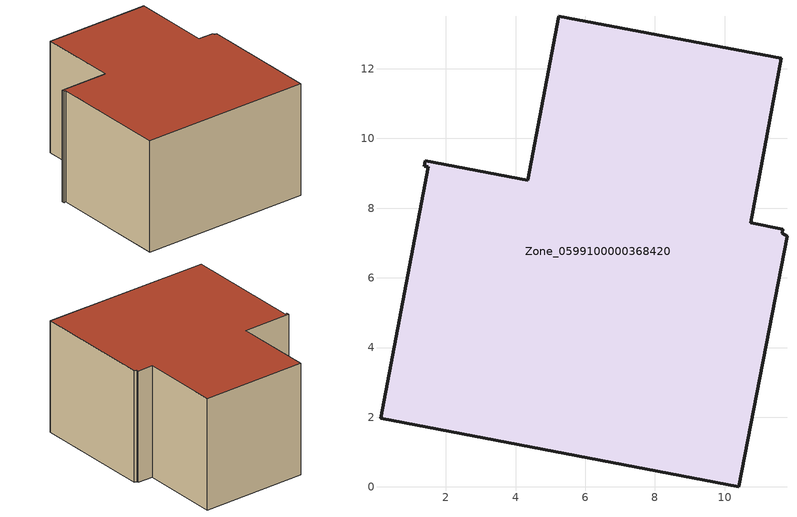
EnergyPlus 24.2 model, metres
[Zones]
Zone_0599100000368420
 floor ground (C_G): 10.41,0 0.12,1.96 1.49,9.18 1.37,9.2 1.4,9.36 4.35,8.8 5.25,13.51 11.63,12.3 10.74,7.58 11.67,7.39 11.65,7.28 11.79,7.19 z0
 wall outside (C_F): 4.35,8.8 1.4,9.36 1.37,9.2 1.49,9.18 0.12,1.96 10.41,0 11.79,7.19 11.65,7.28 11.67,7.39 10.74,7.58 11.63,12.3 5.25,13.51 4.35,8.8 z0:6.89
 roof outside (C_R): 11.65,7.28 11.67,7.39 10.74,7.58 11.63,12.3 5.25,13.51 4.35,8.8 1.4,9.36 1.37,9.2 1.49,9.18 0.12,1.96 10.41,0 11.79,7.19 z6.89
[BUILDING]
Pand.0599100000368420: North Axis=0; Terrain=City; Loads Convergence Tolerance Value=0.04; Temperature Convergence Tolerance Value=0.4; Solar Distribution=FullExterior; Maximum Number of Warmup Days=25; Minimum Number of Warmup Days=1
[Site:Location]
Rotterdam.The.Hague.AP_ZH_NLD Design_Conditions: Latitude=51.96; Longitude=4.45; Time Zone=1; Elevation=-4.5
[SITE:GROUNDTEMPERATURE:BUILDINGSURFACE]
18, 18, 18, 18, 18, 18, 18, 18, 18, 18, 18, 18
[MATERIAL] Thermal Absorptance=0.9; Solar Absorptance=0.7; Visible Absorptance=0.7
Name | Roughness | Thickness | Conductivity | Density | Specific Heat
G.D.1992-2005 | MediumSmooth | 0.15 | 0.06 | 540 | 1210
F.D.1992-2005 | Rough | 0.3 | 0.12 | 1920 | 840
R.D.1992-2005 | MediumRough | 0.2 | 0.08 | 1500 | 1000
[CONSTRUCTION]
C_G: G.D.1992-2005
C_F: F.D.1992-2005
C_R: R.D.1992-2005
[ZONE]
Zone_0599100000368420: Type=1; Multiplier=1; Ceiling Height=Autocalculate; Volume=Autocalculate; Floor Area=autocalculate; Part of Total Floor Area=Yes
[ZONEINFILTRATION:DESIGNFLOWRATE]
Infil_Zone_0599100000368420: Zone or ZoneList or Space or SpaceList=Zone_0599100000368420; Schedule=AlwaysOn; Design Flow Rate Calculation Method=Flow/Area; Flow Rate per Floor Area=0.0021; Constant Term Coefficient=1; Temperature Term Coefficient=0; Velocity Term Coefficient=0; Velocity Squared Term Coefficient=0
[HVACTEMPLATE:ZONE:IDEALLOADSAIRSYSTEM]
Zone_0599100000368420: Maximum Heating Supply Air Temperature=50; Minimum Cooling Supply Air Temperature=13; Maximum Heating Supply Air Humidity Ratio=0.0156; Minimum Cooling Supply Air Humidity Ratio=0.0077; Heating Limit=NoLimit; Cooling Limit=NoLimit; Dehumidification Control Type=ConstantSensibleHeatRatio; Cooling Sensible Heat Ratio=0.7; Dehumidification Setpoint=60; Humidification Control Type=None; Humidification Setpoint=30; Outdoor Air Method=None; Outdoor Air Flow Rate per Person=0.00944; Outdoor Air Flow Rate per Zone Floor Area=0; Outdoor Air Flow Rate per Zone=0; Demand Controlled Ventilation Type=None; Outdoor Air Economizer Type=NoEconomizer; Heat Recovery Type=None; Sensible Heat Recovery Effectiveness=0.7; Latent Heat Recovery Effectiveness=0.65
[ZONECONTROL:THERMOSTAT]
ThermostatControl_Zone_0599100000368420: Zone or ZoneList=Zone_0599100000368420; Control Type Schedule=DualSetpointControlType; Control 1=Thermostat_Zone_0599100000368420; Temperature Difference Between Cutout And Setpoint=0
[THERMOSTATSETPOINT:DUALSETPOINT]
Thermostat_Zone_0599100000368420: Heating Setpoint Temperature Schedule=HeatingSetpoint_Zone_0599100000368420; Cooling Setpoint Temperature Schedule=CoolingSetpoint_Zone_0599100000368420
[SCHEDULE:COMPACT]
HeatingSetpoint_Zone_0599100000368420: Through: 12/31, For: AllDays, Until: 24:00, 21
CoolingSetpoint_Zone_0599100000368420: Through: 12/31, For: AllDays, Until: 24:00, 24
DualSetpointControlType: Through: 12/31, For: AllDays, Until: 24:00, 4
AlwaysOn: Through: 12/31, For: AllDays, Until: 24:00, 1
